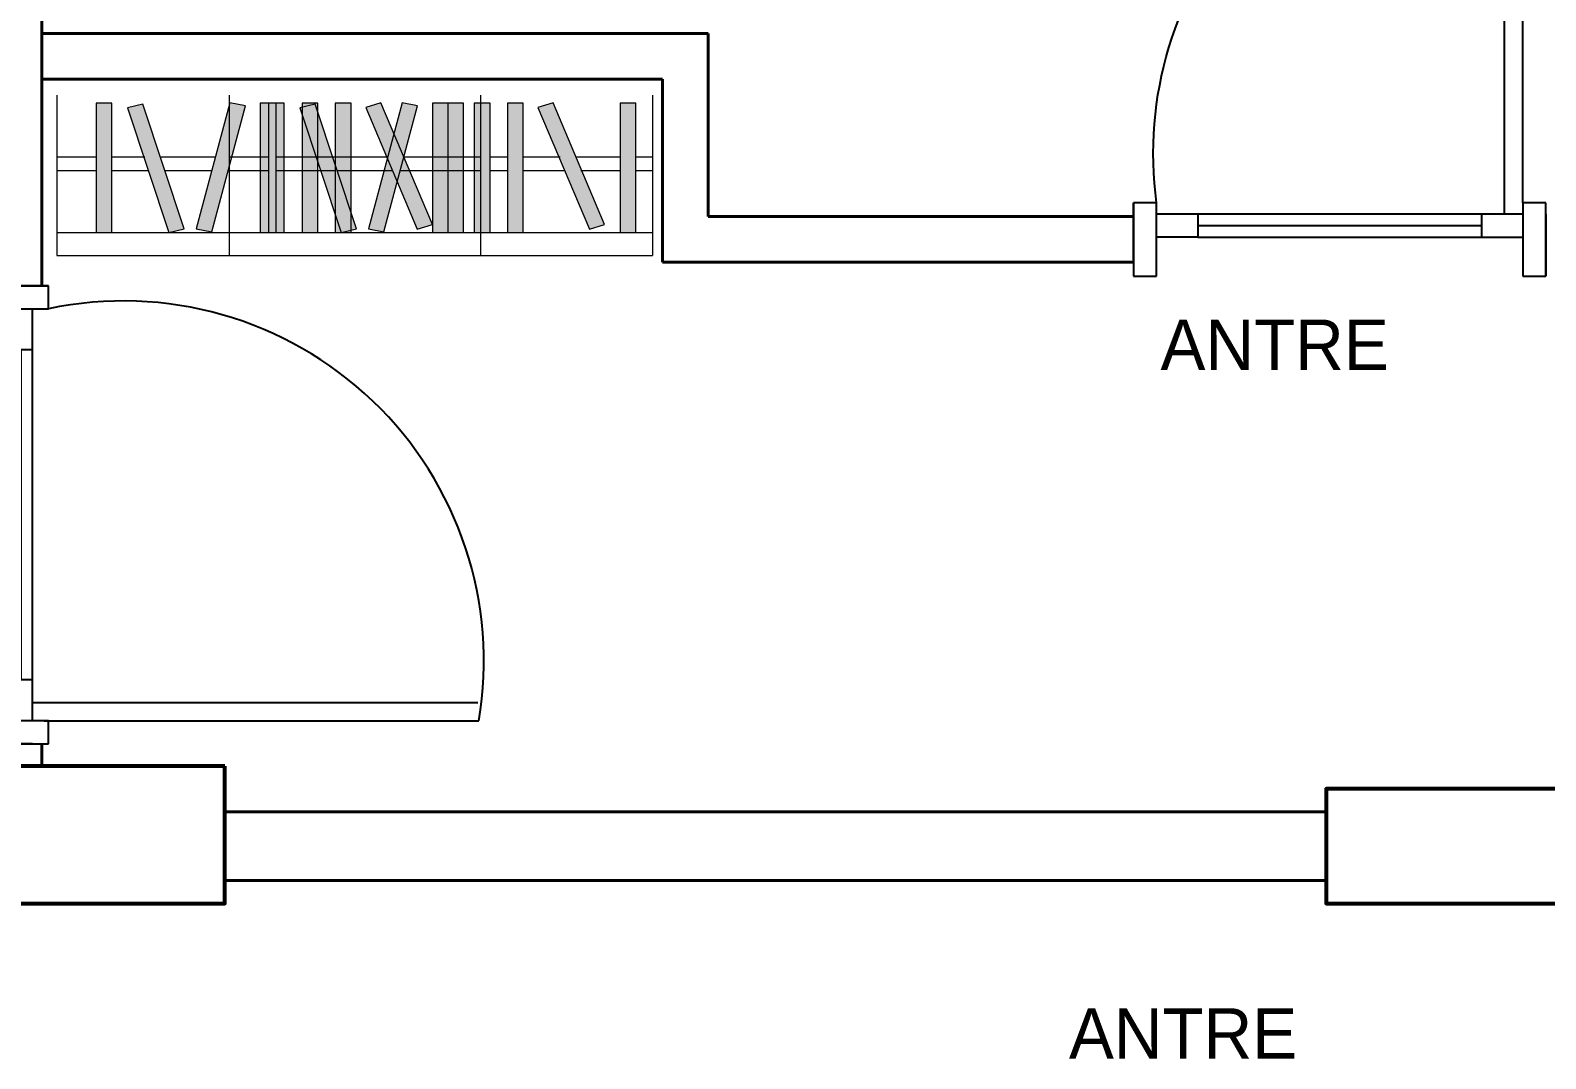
# Model space of a CAD drawing. Header units: millimetres. Extents: x 27 to 3754, y 31 to 1224.
# Drawn here: x 2116.7 to 2447.7, y 674.1 to 898.7 of the extents above; entities that cross this region are included whole.
import ezdxf

# ---------------------------------------------------------------- set-up
doc = ezdxf.new("R2010")
doc.units = ezdxf.units.MM
for name, color, linetype, lineweight in [('duvar_40', 255, 'Continuous', 40), ('KOLON50', 70, 'Continuous', 53), ('S_KAPI_25', 144, 'Continuous', 25), ('TEF', 253, 'Continuous', 13), ('yazı', 255, 'Continuous', 20)]:
    doc.layers.add(name, color=color, linetype=linetype, lineweight=lineweight)
doc.styles.get("Standard").update_dxf_attribs({"font": 'EtrFont'})

# ---------------------------------------------------------------- blocks, each defined once
blk = doc.blocks.new('uytr')
at = {"layer": 'TEF'}
for points in [[(5794.01, 9837.89), (5797.47, 9837.89), (5797.47, 9809.64), (5794.01, 9809.64)], [(5809.89, 9837.87), (5813.25, 9837.06), (5804.24, 9809.89), (5800.88, 9810.7)], [(5815.86, 9837.09), (5819.25, 9837.75), (5826.61, 9810.22), (5823.22, 9809.56)], [(5829.87, 9837.89), (5833.32, 9837.89), (5833.32, 9809.64), (5829.87, 9809.64)], [(5838.99, 9837.89), (5842.44, 9837.89), (5842.44, 9809.64), (5838.99, 9809.64)], [(5846.25, 9837.89), (5849.7, 9837.89), (5849.7, 9809.64), (5846.25, 9809.64)], [(5870.82, 9837.89), (5874.28, 9837.89), (5874.28, 9809.64), (5870.82, 9809.64)], [(5856.2, 9809.57), (5852.9, 9810.59), (5864.15, 9837.14), (5867.45, 9836.12)]]:
    blk.add_hatch(color=46, dxfattribs=at).paths.add_polyline_path(points)
for p, q in [((5785.45, 9807.89), (5785.45, 9842.89)), ((5785.45, 9842.89), (5877.95, 9842.89)), ((5877.95, 9807.89), (5877.95, 9842.89)), ((5785.45, 9837.89), (5877.95, 9837.89)), ((5785.45, 9824.39), (5794.01, 9824.39)), ((5797.47, 9824.39), (5805.41, 9824.39)), ((5808.96, 9824.39), (5819.33, 9824.39)), ((5822.85, 9824.39), (5829.87, 9824.39)), ((5833.32, 9824.39), (5838.99, 9824.39)), ((5842.44, 9824.39), (5846.25, 9824.39)), ((5849.7, 9824.39), (5858.69, 9824.39)), ((5862.3, 9824.39), (5870.82, 9824.39)), ((5874.28, 9824.39), (5877.95, 9824.39)), ((5785.45, 9821.39), (5794.01, 9821.39)), ((5797.47, 9821.39), (5804.68, 9821.39)), ((5808.24, 9821.39), (5819.92, 9821.39)), ((5823.44, 9821.39), (5829.87, 9821.39)), ((5833.32, 9821.39), (5838.99, 9821.39)), ((5842.44, 9821.39), (5846.25, 9821.39)), ((5849.7, 9821.39), (5857.77, 9821.39)), ((5861.38, 9821.39), (5870.82, 9821.39)), ((5874.28, 9821.39), (5877.95, 9821.39))]:
    blk.add_line(p, q, dxfattribs=at)
at = {"layer": 'TEF', "flags": 128}
for points in [[(5794.01, 9837.89), (5797.47, 9837.89), (5797.47, 9809.64), (5794.01, 9809.64)], [(5809.89, 9837.87), (5813.25, 9837.06), (5804.24, 9809.89), (5800.88, 9810.7)], [(5815.86, 9837.09), (5819.25, 9837.75), (5826.61, 9810.22), (5823.22, 9809.56)], [(5829.87, 9837.89), (5833.32, 9837.89), (5833.32, 9809.64), (5829.87, 9809.64)], [(5838.99, 9837.89), (5842.44, 9837.89), (5842.44, 9809.64), (5838.99, 9809.64)], [(5846.25, 9837.89), (5849.7, 9837.89), (5849.7, 9809.64), (5846.25, 9809.64)], [(5870.82, 9837.89), (5874.28, 9837.89), (5874.28, 9809.64), (5870.82, 9809.64)], [(5856.2, 9809.57), (5852.9, 9810.59), (5864.15, 9837.14), (5867.45, 9836.12)]]:
    blk.add_lwpolyline(points, close=True, dxfattribs=at)
blk = doc.blocks.new('kpı')
at = {"layer": 'S_KAPI_25'}
for p, q in [((-14565.549348, 481.962211), (-14588.549348, 481.962211)), ((-14588.549348, 481.962211), (-14588.549348, 476.962211)), ((-14585.049348, 481.962211), (-14588.549348, 481.962211)), ((-14585.049348, 481.962211), (-14570.049348, 481.962211)), ((-14570.049348, 481.962211), (-14565.549348, 481.962211)), ((-14565.549348, 476.962211), (-14565.549348, 481.962211)), ((-14587.549348, 476.962211), (-14682.549348, 476.962211)), ((-14588.549348, 476.962211), (-14565.549348, 476.962211)), ((-14585.049348, 476.962211), (-14585.049348, 467.962211)), ((-14580.049348, 467.962211), (-14580.049348, 476.962211)), ((-14585.049348, 472.962211), (-14682.282522, 472.962211)), ((-14585.049348, 467.962211), (-14585.049348, 395.962211)), ((-14585.049348, 467.962211), (-14580.049348, 467.962211)), ((-14582.549348, 467.962211), (-14582.549348, 395.962211)), ((-14580.049348, 395.962211), (-14580.049348, 467.962211)), ((-14585.049348, 395.962211), (-14585.049348, 386.962211)), ((-14585.049348, 395.962211), (-14580.049348, 395.962211)), ((-14580.049348, 395.962211), (-14580.049348, 386.962211)), ((-14565.549348, 386.962211), (-14588.549348, 386.962211)), ((-14588.549348, 386.962211), (-14588.549348, 381.962211)), ((-14565.549348, 381.962211), (-14565.549348, 386.962211)), ((-14588.549348, 381.962211), (-14565.549348, 381.962211)), ((-14585.049348, 381.962211), (-14588.549348, 381.962211)), ((-14570.049348, 381.962211), (-14585.049348, 381.962211)), ((-14570.049348, 381.962211), (-14565.549348, 381.962211))]:
    blk.add_line(p, q, dxfattribs=at)
blk.add_arc((-14604.891804, 463.982312), 78.73482, 170.511137, 281.979592, dxfattribs=at)
blk = doc.blocks.new('ıo')
at = {"layer": 'S_KAPI_25'}
for p, q in [((-14691.31085, 177.022359), (-14675.31085, 177.022359)), ((-14687.81085, 177.022359), (-14691.31085, 177.022359)), ((-14691.31085, 172.022359), (-14691.31085, 177.022359)), ((-14677.81085, 177.022359), (-14687.81085, 177.022359)), ((-14677.81085, 177.022359), (-14675.31085, 177.022359)), ((-14675.31085, 177.022359), (-14675.31085, 172.022359)), ((-14675.31085, 172.022359), (-14691.31085, 172.022359)), ((-14682.81085, 163.022359), (-14682.81085, 172.022359)), ((-14677.81085, 172.022359), (-14677.81085, 163.022359)), ((-14675.31085, 172.022359), (-14584.410389, 172.022359)), ((-14677.81085, 168.022359), (-14584.212815, 168.022359)), ((-14682.81085, 101.022359), (-14682.81085, 163.022359)), ((-14677.81085, 163.022359), (-14682.81085, 163.022359)), ((-14680.31085, 163.022359), (-14680.31085, 101.022359)), ((-14677.81085, 163.022359), (-14677.81085, 101.022359)), ((-14682.81085, 101.022359), (-14682.81085, 92.022359)), ((-14677.81085, 101.022359), (-14682.81085, 101.022359)), ((-14677.81085, 101.022359), (-14677.81085, 92.022359)), ((-14691.31085, 92.022359), (-14675.31085, 92.022359)), ((-14691.31085, 87.022359), (-14691.31085, 92.022359)), ((-14675.31085, 92.022359), (-14675.31085, 87.022359)), ((-14675.31085, 87.022359), (-14691.31085, 87.022359)), ((-14687.81085, 87.022359), (-14691.31085, 87.022359)), ((-14687.81085, 87.022359), (-14677.81085, 87.022359)), ((-14677.81085, 87.022359), (-14675.31085, 87.022359))]:
    blk.add_line(p, q, dxfattribs=at)
blk.add_arc((-14664.59261, 171.486784), 80.18401, 262.318249, 0.3827, dxfattribs=at)

msp = doc.modelspace()

# ---------------------------------------------------------------- linework, layer by layer
at = {"layer": 'duvar_40'}
for p, q in [((2119.17, 1138.89), (2119.17, 842.85)), ((2264.73, 898), (2119.17, 898)), ((2264.73, 898), (2264.73, 858)), ((2254.73, 888), (2119.17, 888)), ((2254.73, 888), (2254.73, 848)), ((2357.66, 858), (2264.73, 858)), ((2357.66, 848), (2254.73, 848)), ((2119.17, 742.85), (2119.17, 738)), ((2399.73, 728), (2159.17, 728)), ((2399.73, 713), (2159.17, 713))]:
    msp.add_line(p, q, dxfattribs=at)
at = {"layer": 'KOLON50', "flags": 128}
for points in [[(2159.17, 738), (2099.17, 738), (2099.17, 708), (2159.17, 708)], [(2459.73, 733), (2399.73, 733), (2399.73, 708), (2459.73, 708)]]:
    msp.add_lwpolyline(points, close=True, dxfattribs=at)

# ---------------------------------------------------------------- block references
at = {"layer": 'S_KAPI_25', "xscale": -1, "rotation": 270}
msp.add_blockref('ıo', (2270.64, 15536.31), dxfattribs=at)
at = {"layer": 'S_KAPI_25', "rotation": 180}
msp.add_blockref('kpı', (-12467.88, 1224.82), dxfattribs=at)
at = {"layer": 'TEF', "color": 6, "xscale": -1, "rotation": 180}
for p in [(-3662.97, 10692.41), (-3625.35, 10692.41)]:
    msp.add_blockref('uytr', p, dxfattribs=at)

# ---------------------------------------------------------------- texts
at = {"layer": 'yazı', "color": 40}
for p in [(2363.53, 824.5, 0.01), (2343.53, 674.1, 0.01)]:
    msp.add_text('ANTRE', height=11, rotation=360, dxfattribs=at).set_placement(p)

doc.saveas('drawing.dxf')
